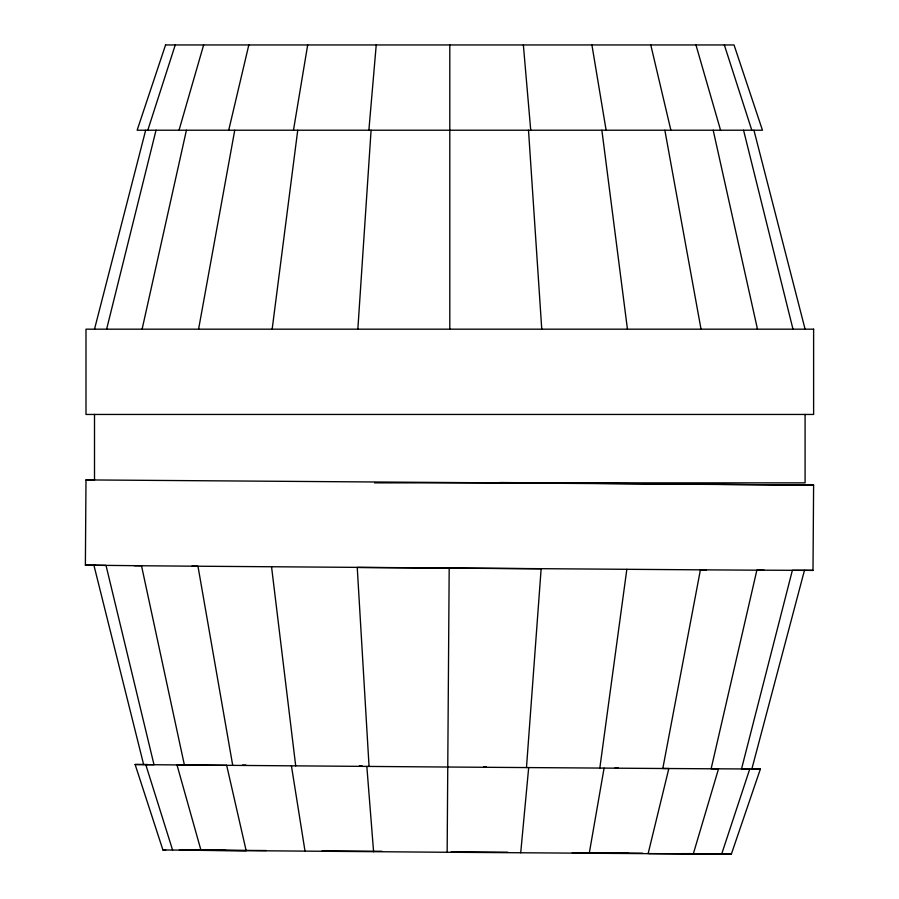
<?xml version="1.0" encoding="UTF-8"?>
<svg xmlns="http://www.w3.org/2000/svg" width="899" height="899" viewBox="0 0 899 899"><rect width="100%" height="100%" fill="white"/><g stroke="black" fill="none" stroke-linecap="round" stroke-linejoin="round"><path stroke-width="1.35" d="M447.758 767.038L184.385 764.993L141.503 565.741L85.383 565.168L85.989 479.909L94.26 479.909M764.251 570.224L700.411 569.831L662.81 768.488L718.526 768.836L693.298 853.915L648.123 853.645L447.151 852.252L449.185 568.123L541.142 568.775L526.477 767.589M649.056 853.601L721.683 854.05L749.755 768.982L711.131 768.78L756.868 570.157L812.999 570.393L813.606 485.134L499.653 482.538M357.847 329.18L371.085 130.22M368.882 130.22L376.232 44.95M520.712 852.791L528.679 767.611M272.161 329.18L297.738 130.22M599.824 768.083L626.828 569.348M293.479 130.22L307.683 44.95M589.261 853.263L604.083 768.117M198.578 329.18L234.751 130.22M142.109 329.18L186.419 130.22M228.717 130.22L248.821 44.95M648.123 853.645L668.834 768.544L447.758 767.027M106.621 329.18L156.033 130.22M94.507 329.18L145.672 130.22M751.879 768.926L804.47 570.337L792.367 570.337L741.518 768.926L760.408 768.982L731.37 854.05L721.683 854.05M179.036 130.22L203.646 44.95M147.796 130.22L175.249 44.95M374.568 482.864L805.088 482.864L805.088 414.405M813.606 485.134L85.989 479.909M85.383 565.168L95.024 565.168M447.151 852.274L162.921 849.971L135.12 764.498L147.526 764.555M162.921 849.971L165.697 849.971M200.061 850.173L191.352 850.173L200.061 850.297M694.23 853.848L702.951 853.848L694.23 853.724M179.373 850.005L225.615 850.297M706.434 569.876L191.937 566.179M242.516 765.06L245.978 765.071M359.364 765.836L362.128 765.847M201.005 850.106L266.273 850.544M322.056 850.904L381.918 851.286M449.185 568.123L357.24 567.449L369.051 766.454M134.12 565.696L197.971 566.224L232.717 765.397M483.662 766.712L486.426 766.735M615.107 767.701L618.018 767.724M589.261 852.791L642.515 853.218M687.825 853.601L693.298 853.645M451.287 851.803L507.834 852.207M572.247 852.702L628.03 853.14M184.385 764.993L145.773 764.644L172.608 850.106M682.127 853.612L731.37 854.05M804.729 570.281L812.999 570.393M752.418 768.87L760.408 768.982M135.12 764.498L153.999 764.712L106.015 565.404L93.912 565.235L143.638 764.555M724.347 44.95L751.8 130.22M695.95 44.95L720.571 130.22M753.924 130.22L805.088 329.18M743.563 130.22L792.985 329.18M650.786 44.95L670.879 130.22M713.188 130.22L757.486 329.18M664.855 130.22L701.029 329.18M591.913 44.95L606.128 130.22M291.433 765.881L305.031 851.218M601.869 130.22L627.446 329.18M271.554 566.797L295.704 765.903M523.364 44.95L530.725 130.22M366.837 766.442L373.591 851.735M528.511 130.22L541.76 329.18M449.803 44.95L449.803 329.18M94.507 414.405L94.507 480.066M165.573 44.95L137.142 130.22L762.453 130.22L734.034 44.95L165.573 44.95M813.617 329.18L85.989 329.18L85.989 414.45L813.617 414.45L813.617 329.18M226.683 765.364L177.002 764.948L201.005 850.375L246.169 850.757L226.683 765.364"/></g></svg>
